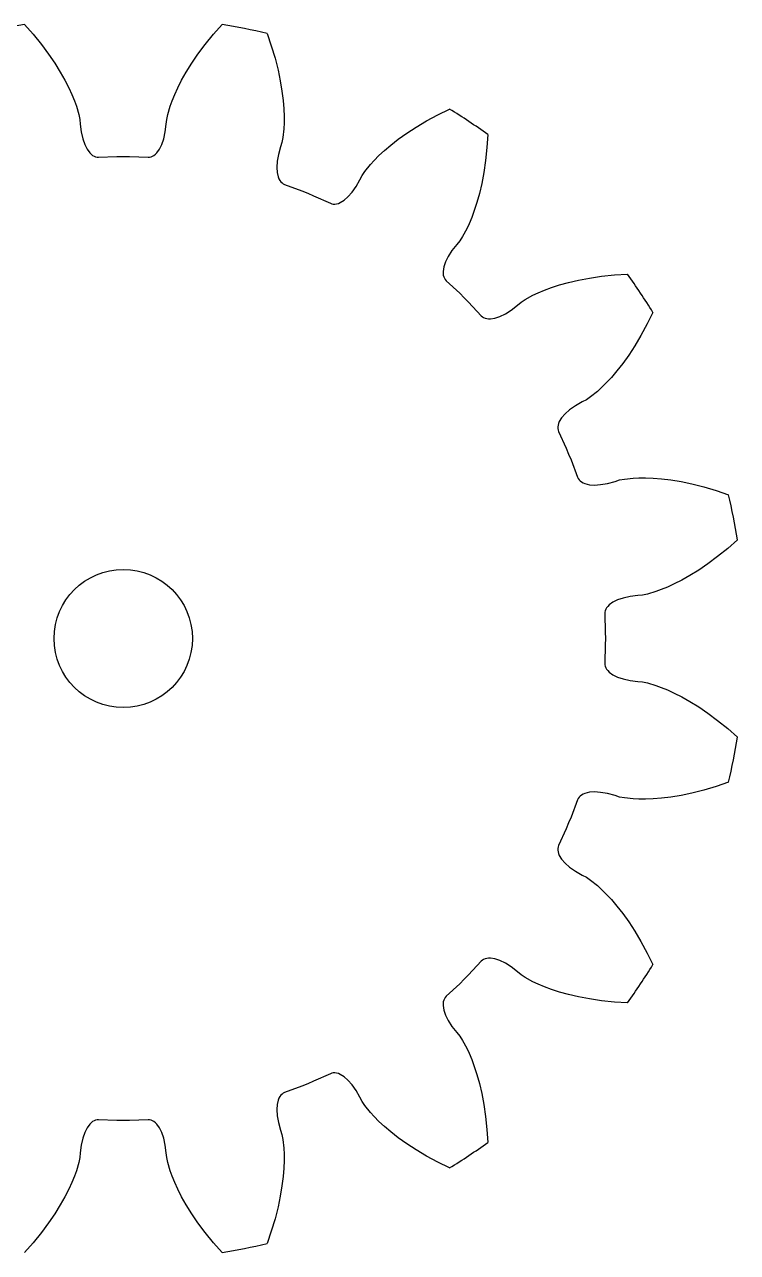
# Model space of a CAD drawing. Extents: x 14.2 to 49.8, y -17.8 to 17.8.
# Drawn here: x 29.14 to 49.77, y -17.77 to 17.77 of the extents above; entities that cross this region are included whole.
import ezdxf

# ---------------------------------------------------------------- set-up
doc = ezdxf.new("R2010")
doc.units = 0

msp = doc.modelspace()

# ---------------------------------------------------------------- linework, layer by layer
msp.add_circle((32, 0), 2)
msp.add_circle((32, 0), 2)
at = {"layer": 'layer0'}
for p, q in [((29.143, 17.772), (29.391, 17.491)), ((29.391, 17.491), (29.629, 17.198)), ((34.371, 17.198), (34.609, 17.491)), ((34.609, 17.491), (34.857, 17.772)), ((36.162, 17.512), (36.283, 17.158)), ((29.629, 17.198), (29.839, 16.916)), ((34.161, 16.916), (34.371, 17.198)), ((36.283, 17.158), (36.391, 16.796)), ((29.839, 16.916), (30.02, 16.65)), ((33.98, 16.65), (34.161, 16.916)), ((36.391, 16.796), (36.477, 16.456)), ((30.02, 16.65), (30.178, 16.396)), ((30.178, 16.396), (30.311, 16.16)), ((33.689, 16.16), (33.822, 16.396)), ((33.822, 16.396), (33.98, 16.65)), ((36.477, 16.456), (36.542, 16.14)), ((30.311, 16.16), (30.422, 15.943)), ((33.578, 15.943), (33.689, 16.16)), ((36.542, 16.14), (36.591, 15.846)), ((30.422, 15.943), (30.513, 15.744)), ((30.513, 15.744), (30.586, 15.567)), ((33.414, 15.567), (33.487, 15.744)), ((33.487, 15.744), (33.578, 15.943)), ((36.591, 15.846), (36.624, 15.576)), ((30.586, 15.567), (30.643, 15.41)), ((30.643, 15.41), (30.714, 15.168)), ((33.286, 15.168), (33.357, 15.41)), ((33.357, 15.41), (33.414, 15.567)), ((36.624, 15.576), (36.643, 15.333)), ((36.643, 15.333), (36.652, 15.115)), ((41.104, 15.161), (41.44, 15.326)), ((30.714, 15.168), (30.744, 15.025)), ((30.744, 15.025), (30.756, 14.888)), ((33.244, 14.888), (33.256, 15.025)), ((33.256, 15.025), (33.286, 15.168)), ((36.652, 15.115), (36.651, 14.923)), ((40.471, 14.801), (40.772, 14.981)), ((40.772, 14.981), (41.104, 15.161)), ((30.756, 14.888), (30.784, 14.663)), ((30.784, 14.663), (30.828, 14.467)), ((33.172, 14.467), (33.216, 14.663)), ((33.216, 14.663), (33.244, 14.888)), ((36.643, 14.756), (36.616, 14.505)), ((36.651, 14.923), (36.643, 14.756)), ((39.958, 14.451), (40.201, 14.625)), ((40.201, 14.625), (40.471, 14.801)), ((42.547, 14.587), (42.523, 14.212)), ((30.828, 14.467), (30.885, 14.3)), ((30.885, 14.3), (30.953, 14.164)), ((33.047, 14.164), (33.115, 14.3)), ((33.115, 14.3), (33.172, 14.467)), ((36.548, 14.231), (36.488, 14.012)), ((36.589, 14.362), (36.548, 14.231)), ((36.616, 14.505), (36.589, 14.362)), ((39.559, 14.126), (39.745, 14.284)), ((39.745, 14.284), (39.958, 14.451)), ((30.953, 14.164), (31.03, 14.059)), ((31.03, 14.059), (31.07, 14.018)), ((31.07, 14.018), (31.112, 13.985)), ((31.112, 13.985), (31.154, 13.96)), ((31.154, 13.96), (31.197, 13.942)), ((31.197, 13.942), (31.24, 13.933)), ((31.24, 13.933), (31.283, 13.932)), ((31.283, 13.932), (31.818, 13.949)), ((31.818, 13.949), (32, 13.95)), ((32, 13.95), (32.182, 13.949)), ((32.182, 13.949), (32.717, 13.932)), ((32.717, 13.932), (32.76, 13.933)), ((32.76, 13.933), (32.803, 13.942)), ((32.803, 13.942), (32.846, 13.96)), ((32.846, 13.96), (32.888, 13.985)), ((32.888, 13.985), (32.93, 14.018)), ((32.93, 14.018), (32.97, 14.059)), ((32.97, 14.059), (33.047, 14.164)), ((36.488, 14.012), (36.454, 13.814)), ((39.264, 13.841), (39.399, 13.977)), ((39.399, 13.977), (39.559, 14.126)), ((42.523, 14.212), (42.484, 13.837)), ((36.454, 13.814), (36.443, 13.638)), ((36.443, 13.638), (36.453, 13.487)), ((38.91, 13.401), (38.992, 13.521)), ((38.992, 13.521), (39.151, 13.718)), ((39.151, 13.718), (39.264, 13.841)), ((42.484, 13.837), (42.433, 13.49)), ((36.453, 13.487), (36.483, 13.36)), ((36.483, 13.36), (36.505, 13.307)), ((36.505, 13.307), (36.531, 13.26)), ((36.531, 13.26), (36.56, 13.221)), ((36.56, 13.221), (36.593, 13.188)), ((36.593, 13.188), (36.63, 13.163)), ((36.63, 13.163), (36.669, 13.145)), ((38.735, 13.082), (38.847, 13.279)), ((38.847, 13.279), (38.91, 13.401)), ((42.373, 13.173), (42.305, 12.883)), ((42.433, 13.49), (42.373, 13.173)), ((36.669, 13.145), (37.17, 12.957)), ((37.17, 12.957), (37.338, 12.888)), ((37.338, 12.888), (37.506, 12.817)), ((37.506, 12.817), (37.994, 12.597)), ((38.502, 12.785), (38.619, 12.917)), ((38.619, 12.917), (38.735, 13.082)), ((42.305, 12.883), (42.233, 12.621)), ((37.994, 12.597), (38.034, 12.582)), ((38.034, 12.582), (38.078, 12.574)), ((38.078, 12.574), (38.124, 12.573)), ((38.124, 12.573), (38.173, 12.58)), ((38.173, 12.58), (38.224, 12.595)), ((38.224, 12.595), (38.277, 12.617)), ((38.277, 12.617), (38.387, 12.685)), ((38.387, 12.685), (38.502, 12.785)), ((42.233, 12.621), (42.158, 12.389)), ((42.082, 12.184), (42.008, 12.008)), ((42.158, 12.389), (42.082, 12.184)), ((41.937, 11.856), (41.816, 11.634)), ((42.008, 12.008), (41.937, 11.856)), ((41.648, 11.407), (41.509, 11.228)), ((41.736, 11.513), (41.648, 11.407)), ((41.816, 11.634), (41.736, 11.513)), ((41.401, 11.058), (41.324, 10.9)), ((41.509, 11.228), (41.401, 11.058)), ((41.275, 10.756), (41.255, 10.627)), ((41.324, 10.9), (41.275, 10.756)), ((41.255, 10.627), (41.255, 10.57)), ((41.255, 10.57), (41.261, 10.517)), ((41.261, 10.517), (41.273, 10.469)), ((41.273, 10.469), (41.291, 10.427)), ((41.291, 10.427), (41.315, 10.39)), ((41.315, 10.39), (41.344, 10.358)), ((41.344, 10.358), (41.734, 9.992)), ((44.883, 10.305), (45.173, 10.373)), ((45.173, 10.373), (45.49, 10.433)), ((45.49, 10.433), (45.837, 10.484)), ((45.837, 10.484), (46.212, 10.523)), ((46.212, 10.523), (46.587, 10.547)), ((41.734, 9.992), (41.864, 9.864)), ((43.856, 9.937), (44.008, 10.008)), ((44.008, 10.008), (44.184, 10.082)), ((44.184, 10.082), (44.389, 10.158)), ((44.389, 10.158), (44.621, 10.233)), ((44.621, 10.233), (44.883, 10.305)), ((41.864, 9.864), (41.992, 9.734)), ((41.992, 9.734), (42.358, 9.344)), ((43.228, 9.509), (43.407, 9.648)), ((43.407, 9.648), (43.513, 9.736)), ((43.513, 9.736), (43.634, 9.816)), ((43.634, 9.816), (43.856, 9.937)), ((42.358, 9.344), (42.39, 9.315)), ((42.39, 9.315), (42.427, 9.291)), ((42.427, 9.291), (42.469, 9.273)), ((42.469, 9.273), (42.517, 9.261)), ((42.517, 9.261), (42.57, 9.255)), ((42.57, 9.255), (42.627, 9.255)), ((42.627, 9.255), (42.756, 9.275)), ((42.756, 9.275), (42.9, 9.324)), ((42.9, 9.324), (43.058, 9.401)), ((43.058, 9.401), (43.228, 9.509)), ((47.326, 9.44), (47.161, 9.104)), ((47.161, 9.104), (46.981, 8.772)), ((46.981, 8.772), (46.801, 8.471)), ((46.625, 8.201), (46.451, 7.958)), ((46.801, 8.471), (46.625, 8.201)), ((46.451, 7.958), (46.284, 7.745)), ((46.126, 7.559), (45.977, 7.399)), ((46.284, 7.745), (46.126, 7.559)), ((45.718, 7.151), (45.521, 6.992)), ((45.841, 7.264), (45.718, 7.151)), ((45.977, 7.399), (45.841, 7.264)), ((45.279, 6.847), (45.082, 6.735)), ((45.401, 6.91), (45.279, 6.847)), ((45.521, 6.992), (45.401, 6.91)), ((44.785, 6.502), (44.685, 6.387)), ((44.917, 6.619), (44.785, 6.502)), ((45.082, 6.735), (44.917, 6.619)), ((44.58, 6.173), (44.573, 6.124)), ((44.573, 6.124), (44.574, 6.078)), ((44.574, 6.078), (44.582, 6.034)), ((44.595, 6.224), (44.58, 6.173)), ((44.617, 6.277), (44.595, 6.224)), ((44.685, 6.387), (44.617, 6.277)), ((44.582, 6.034), (44.597, 5.994)), ((44.597, 5.994), (44.817, 5.506)), ((44.817, 5.506), (44.888, 5.338)), ((44.888, 5.338), (44.957, 5.17)), ((44.957, 5.17), (45.145, 4.669)), ((45.145, 4.669), (45.163, 4.63)), ((45.163, 4.63), (45.188, 4.593)), ((46.505, 4.616), (46.756, 4.643)), ((46.756, 4.643), (46.923, 4.651)), ((46.923, 4.651), (47.115, 4.652)), ((47.115, 4.652), (47.333, 4.643)), ((47.333, 4.643), (47.576, 4.624)), ((47.576, 4.624), (47.846, 4.591)), ((45.188, 4.593), (45.221, 4.56)), ((45.221, 4.56), (45.26, 4.531)), ((45.26, 4.531), (45.307, 4.505)), ((45.307, 4.505), (45.36, 4.483)), ((45.36, 4.483), (45.487, 4.453)), ((45.487, 4.453), (45.638, 4.443)), ((45.638, 4.443), (45.814, 4.454)), ((45.814, 4.454), (46.012, 4.488)), ((46.012, 4.488), (46.231, 4.548)), ((46.231, 4.548), (46.362, 4.589)), ((46.362, 4.589), (46.505, 4.616)), ((47.846, 4.591), (48.14, 4.542)), ((48.14, 4.542), (48.456, 4.477)), ((48.456, 4.477), (48.796, 4.391)), ((48.796, 4.391), (49.158, 4.283)), ((49.158, 4.283), (49.512, 4.162)), ((49.772, 2.857), (49.491, 2.609)), ((49.491, 2.609), (49.198, 2.371)), ((48.916, 2.161), (48.65, 1.98)), ((49.198, 2.371), (48.916, 2.161)), ((48.396, 1.822), (48.16, 1.689)), ((48.65, 1.98), (48.396, 1.822)), ((47.744, 1.487), (47.567, 1.414)), ((47.943, 1.578), (47.744, 1.487)), ((48.16, 1.689), (47.943, 1.578)), ((46.3, 1.115), (46.164, 1.047)), ((46.467, 1.172), (46.3, 1.115)), ((46.663, 1.216), (46.467, 1.172)), ((46.888, 1.244), (46.663, 1.216)), ((47.025, 1.256), (46.888, 1.244)), ((47.168, 1.286), (47.025, 1.256)), ((47.41, 1.357), (47.168, 1.286)), ((47.567, 1.414), (47.41, 1.357)), ((45.933, 0.76), (45.932, 0.717)), ((45.932, 0.717), (45.949, 0.182)), ((45.942, 0.803), (45.933, 0.76)), ((45.96, 0.846), (45.942, 0.803)), ((45.985, 0.888), (45.96, 0.846)), ((46.018, 0.93), (45.985, 0.888)), ((46.059, 0.97), (46.018, 0.93)), ((46.164, 1.047), (46.059, 0.97)), ((45.949, 0.182), (45.95, 0)), ((45.95, 0), (45.949, -0.182)), ((45.949, -0.182), (45.932, -0.717)), ((45.932, -0.717), (45.933, -0.76)), ((45.933, -0.76), (45.942, -0.803)), ((45.942, -0.803), (45.96, -0.846)), ((45.96, -0.846), (45.985, -0.888)), ((45.985, -0.888), (46.018, -0.93)), ((46.018, -0.93), (46.059, -0.97)), ((46.059, -0.97), (46.164, -1.047)), ((46.164, -1.047), (46.3, -1.115)), ((46.3, -1.115), (46.467, -1.172)), ((46.467, -1.172), (46.663, -1.216)), ((46.663, -1.216), (46.888, -1.244)), ((46.888, -1.244), (47.025, -1.256)), ((47.025, -1.256), (47.168, -1.286)), ((47.168, -1.286), (47.41, -1.357)), ((47.41, -1.357), (47.567, -1.414)), ((47.567, -1.414), (47.744, -1.487)), ((47.744, -1.487), (47.943, -1.578)), ((47.943, -1.578), (48.16, -1.689)), ((48.16, -1.689), (48.396, -1.822)), ((48.396, -1.822), (48.65, -1.98)), ((48.65, -1.98), (48.916, -2.161)), ((48.916, -2.161), (49.198, -2.371)), ((49.198, -2.371), (49.491, -2.609)), ((49.491, -2.609), (49.772, -2.857)), ((49.512, -4.162), (49.158, -4.283)), ((45.188, -4.593), (45.163, -4.63)), ((45.221, -4.56), (45.188, -4.593)), ((45.26, -4.531), (45.221, -4.56)), ((45.307, -4.505), (45.26, -4.531)), ((45.36, -4.483), (45.307, -4.505)), ((45.487, -4.453), (45.36, -4.483)), ((45.638, -4.443), (45.487, -4.453)), ((45.814, -4.454), (45.638, -4.443)), ((46.012, -4.488), (45.814, -4.454)), ((46.231, -4.548), (46.012, -4.488)), ((46.362, -4.589), (46.231, -4.548)), ((46.505, -4.616), (46.362, -4.589)), ((46.756, -4.643), (46.505, -4.616)), ((47.846, -4.591), (47.576, -4.624)), ((48.14, -4.542), (47.846, -4.591)), ((48.456, -4.477), (48.14, -4.542)), ((48.796, -4.391), (48.456, -4.477)), ((49.158, -4.283), (48.796, -4.391)), ((45.145, -4.669), (44.957, -5.17)), ((45.163, -4.63), (45.145, -4.669)), ((46.923, -4.651), (46.756, -4.643)), ((47.115, -4.652), (46.923, -4.651)), ((47.333, -4.643), (47.115, -4.652)), ((47.576, -4.624), (47.333, -4.643)), ((44.957, -5.17), (44.888, -5.338)), ((44.817, -5.506), (44.597, -5.994)), ((44.888, -5.338), (44.817, -5.506)), ((44.582, -6.034), (44.574, -6.078)), ((44.597, -5.994), (44.582, -6.034)), ((44.574, -6.078), (44.573, -6.124)), ((44.573, -6.124), (44.58, -6.173)), ((44.58, -6.173), (44.595, -6.224)), ((44.595, -6.224), (44.617, -6.277)), ((44.617, -6.277), (44.685, -6.387)), ((44.685, -6.387), (44.785, -6.502)), ((44.785, -6.502), (44.917, -6.619)), ((44.917, -6.619), (45.082, -6.735)), ((45.082, -6.735), (45.279, -6.847)), ((45.279, -6.847), (45.401, -6.91)), ((45.401, -6.91), (45.521, -6.992)), ((45.521, -6.992), (45.718, -7.151)), ((45.718, -7.151), (45.841, -7.264)), ((45.841, -7.264), (45.977, -7.399)), ((45.977, -7.399), (46.126, -7.559)), ((46.126, -7.559), (46.284, -7.745)), ((46.284, -7.745), (46.451, -7.958)), ((46.451, -7.958), (46.625, -8.201)), ((46.625, -8.201), (46.801, -8.471)), ((46.801, -8.471), (46.981, -8.772)), ((46.981, -8.772), (47.161, -9.104)), ((47.161, -9.104), (47.326, -9.44)), ((42.358, -9.344), (41.992, -9.734)), ((42.39, -9.315), (42.358, -9.344)), ((42.427, -9.291), (42.39, -9.315)), ((42.469, -9.273), (42.427, -9.291)), ((42.517, -9.261), (42.469, -9.273)), ((42.57, -9.255), (42.517, -9.261)), ((42.627, -9.255), (42.57, -9.255)), ((42.756, -9.275), (42.627, -9.255)), ((42.9, -9.324), (42.756, -9.275)), ((43.058, -9.401), (42.9, -9.324)), ((43.228, -9.509), (43.058, -9.401)), ((43.407, -9.648), (43.228, -9.509)), ((41.864, -9.864), (41.734, -9.992)), ((41.992, -9.734), (41.864, -9.864)), ((43.513, -9.736), (43.407, -9.648)), ((43.634, -9.816), (43.513, -9.736)), ((43.856, -9.937), (43.634, -9.816)), ((44.008, -10.008), (43.856, -9.937)), ((41.734, -9.992), (41.344, -10.358)), ((44.184, -10.082), (44.008, -10.008)), ((44.389, -10.158), (44.184, -10.082)), ((44.621, -10.233), (44.389, -10.158)), ((44.883, -10.305), (44.621, -10.233)), ((45.173, -10.373), (44.883, -10.305)), ((41.261, -10.517), (41.255, -10.57)), ((41.255, -10.57), (41.255, -10.627)), ((41.255, -10.627), (41.275, -10.756)), ((41.273, -10.469), (41.261, -10.517)), ((41.291, -10.427), (41.273, -10.469)), ((41.315, -10.39), (41.291, -10.427)), ((41.344, -10.358), (41.315, -10.39)), ((45.49, -10.433), (45.173, -10.373)), ((45.837, -10.484), (45.49, -10.433)), ((46.212, -10.523), (45.837, -10.484)), ((46.587, -10.547), (46.212, -10.523)), ((41.275, -10.756), (41.324, -10.9)), ((41.324, -10.9), (41.401, -11.058)), ((41.401, -11.058), (41.509, -11.228)), ((41.509, -11.228), (41.648, -11.407)), ((41.648, -11.407), (41.736, -11.513)), ((41.736, -11.513), (41.816, -11.634)), ((41.816, -11.634), (41.937, -11.856)), ((41.937, -11.856), (42.008, -12.008)), ((42.008, -12.008), (42.082, -12.184)), ((42.082, -12.184), (42.158, -12.389)), ((42.158, -12.389), (42.233, -12.621)), ((37.994, -12.597), (37.506, -12.817)), ((38.034, -12.582), (37.994, -12.597)), ((38.078, -12.574), (38.034, -12.582)), ((38.124, -12.573), (38.078, -12.574)), ((38.173, -12.58), (38.124, -12.573)), ((38.224, -12.595), (38.173, -12.58)), ((38.277, -12.617), (38.224, -12.595)), ((38.387, -12.685), (38.277, -12.617)), ((38.502, -12.785), (38.387, -12.685)), ((38.619, -12.917), (38.502, -12.785)), ((42.233, -12.621), (42.305, -12.883)), ((36.669, -13.145), (36.63, -13.163)), ((37.17, -12.957), (36.669, -13.145)), ((37.338, -12.888), (37.17, -12.957)), ((37.506, -12.817), (37.338, -12.888)), ((38.735, -13.082), (38.619, -12.917)), ((38.847, -13.279), (38.735, -13.082)), ((42.305, -12.883), (42.373, -13.173)), ((36.453, -13.487), (36.443, -13.638)), ((36.483, -13.36), (36.453, -13.487)), ((36.505, -13.307), (36.483, -13.36)), ((36.531, -13.26), (36.505, -13.307)), ((36.56, -13.221), (36.531, -13.26)), ((36.593, -13.188), (36.56, -13.221)), ((36.63, -13.163), (36.593, -13.188)), ((38.91, -13.401), (38.847, -13.279)), ((38.992, -13.521), (38.91, -13.401)), ((42.373, -13.173), (42.433, -13.49)), ((42.433, -13.49), (42.484, -13.837)), ((36.443, -13.638), (36.454, -13.814)), ((36.454, -13.814), (36.488, -14.012)), ((39.151, -13.718), (38.992, -13.521)), ((39.264, -13.841), (39.151, -13.718)), ((39.399, -13.977), (39.264, -13.841)), ((42.484, -13.837), (42.523, -14.212)), ((30.953, -14.164), (30.885, -14.3)), ((31.03, -14.059), (30.953, -14.164)), ((31.07, -14.018), (31.03, -14.059)), ((31.112, -13.985), (31.07, -14.018)), ((31.154, -13.96), (31.112, -13.985)), ((31.197, -13.942), (31.154, -13.96)), ((31.24, -13.933), (31.197, -13.942)), ((31.283, -13.932), (31.24, -13.933)), ((31.818, -13.949), (31.283, -13.932)), ((32, -13.95), (31.818, -13.949)), ((32.182, -13.949), (32, -13.95)), ((32.717, -13.932), (32.182, -13.949)), ((32.76, -13.933), (32.717, -13.932)), ((32.803, -13.942), (32.76, -13.933)), ((32.846, -13.96), (32.803, -13.942)), ((32.888, -13.985), (32.846, -13.96)), ((32.93, -14.018), (32.888, -13.985)), ((32.97, -14.059), (32.93, -14.018)), ((33.047, -14.164), (32.97, -14.059)), ((33.115, -14.3), (33.047, -14.164)), ((36.488, -14.012), (36.548, -14.231)), ((39.559, -14.126), (39.399, -13.977)), ((39.745, -14.284), (39.559, -14.126)), ((42.523, -14.212), (42.547, -14.587)), ((30.828, -14.467), (30.784, -14.663)), ((30.885, -14.3), (30.828, -14.467)), ((33.172, -14.467), (33.115, -14.3)), ((33.216, -14.663), (33.172, -14.467)), ((36.548, -14.231), (36.589, -14.362)), ((36.589, -14.362), (36.616, -14.505)), ((36.616, -14.505), (36.643, -14.756)), ((39.958, -14.451), (39.745, -14.284)), ((40.201, -14.625), (39.958, -14.451)), ((30.756, -14.888), (30.744, -15.025)), ((30.784, -14.663), (30.756, -14.888)), ((33.244, -14.888), (33.216, -14.663)), ((33.256, -15.025), (33.244, -14.888)), ((36.643, -14.756), (36.651, -14.923)), ((36.651, -14.923), (36.652, -15.115)), ((40.471, -14.801), (40.201, -14.625)), ((40.772, -14.981), (40.471, -14.801)), ((30.714, -15.168), (30.643, -15.41)), ((30.744, -15.025), (30.714, -15.168)), ((33.286, -15.168), (33.256, -15.025)), ((33.357, -15.41), (33.286, -15.168)), ((36.652, -15.115), (36.643, -15.333)), ((41.104, -15.161), (40.772, -14.981)), ((41.44, -15.326), (41.104, -15.161)), ((30.586, -15.567), (30.513, -15.744)), ((30.643, -15.41), (30.586, -15.567)), ((33.414, -15.567), (33.357, -15.41)), ((33.487, -15.744), (33.414, -15.567)), ((36.624, -15.576), (36.591, -15.846)), ((36.643, -15.333), (36.624, -15.576)), ((30.422, -15.943), (30.311, -16.16)), ((30.513, -15.744), (30.422, -15.943)), ((33.578, -15.943), (33.487, -15.744)), ((33.689, -16.16), (33.578, -15.943)), ((36.591, -15.846), (36.542, -16.14)), ((30.311, -16.16), (30.178, -16.396)), ((33.822, -16.396), (33.689, -16.16)), ((36.542, -16.14), (36.477, -16.456)), ((30.02, -16.65), (29.839, -16.916)), ((30.178, -16.396), (30.02, -16.65)), ((33.98, -16.65), (33.822, -16.396)), ((34.161, -16.916), (33.98, -16.65)), ((36.477, -16.456), (36.391, -16.796)), ((29.839, -16.916), (29.629, -17.198)), ((34.371, -17.198), (34.161, -16.916)), ((36.391, -16.796), (36.283, -17.158)), ((29.629, -17.198), (29.391, -17.491)), ((34.609, -17.491), (34.371, -17.198)), ((36.283, -17.158), (36.162, -17.512)), ((29.391, -17.491), (29.143, -17.772)), ((34.857, -17.772), (34.609, -17.491))]:
    msp.add_line(p, q, dxfattribs=at)
for start, end in [(99.1319, 103.3681), (76.6319, 80.8681), (54.1319, 58.3681), (31.6319, 35.8681), (9.1319, 13.3681), (346.6319, 350.8681), (324.1319, 328.3681), (301.6319, 305.8681), (279.1319, 283.3681)]:
    msp.add_arc((32, 0), 18, start, end, dxfattribs=at)
at = {"layer": 'layer1'}
for p, q in [((29.143, 17.772), (29.391, 17.491)), ((29.391, 17.491), (29.629, 17.198)), ((34.371, 17.198), (34.609, 17.491)), ((34.609, 17.491), (34.857, 17.772)), ((36.162, 17.512), (36.283, 17.158)), ((29.629, 17.198), (29.839, 16.916)), ((34.161, 16.916), (34.371, 17.198)), ((36.283, 17.158), (36.391, 16.796)), ((29.839, 16.916), (30.02, 16.65)), ((33.98, 16.65), (34.161, 16.916)), ((36.391, 16.796), (36.477, 16.456)), ((30.02, 16.65), (30.178, 16.396)), ((30.178, 16.396), (30.311, 16.16)), ((33.689, 16.16), (33.822, 16.396)), ((33.822, 16.396), (33.98, 16.65)), ((36.477, 16.456), (36.542, 16.14)), ((30.311, 16.16), (30.422, 15.943)), ((33.578, 15.943), (33.689, 16.16)), ((36.542, 16.14), (36.591, 15.846)), ((30.422, 15.943), (30.513, 15.744)), ((30.513, 15.744), (30.586, 15.567)), ((33.414, 15.567), (33.487, 15.744)), ((33.487, 15.744), (33.578, 15.943)), ((36.591, 15.846), (36.624, 15.576)), ((30.586, 15.567), (30.643, 15.41)), ((30.643, 15.41), (30.714, 15.168)), ((33.286, 15.168), (33.357, 15.41)), ((33.357, 15.41), (33.414, 15.567)), ((36.624, 15.576), (36.643, 15.333)), ((36.643, 15.333), (36.652, 15.115)), ((41.104, 15.161), (41.44, 15.326)), ((30.714, 15.168), (30.744, 15.025)), ((30.744, 15.025), (30.756, 14.888)), ((33.244, 14.888), (33.256, 15.025)), ((33.256, 15.025), (33.286, 15.168)), ((36.652, 15.115), (36.651, 14.923)), ((40.471, 14.801), (40.772, 14.981)), ((40.772, 14.981), (41.104, 15.161)), ((30.756, 14.888), (30.784, 14.663)), ((30.784, 14.663), (30.828, 14.467)), ((33.172, 14.467), (33.216, 14.663)), ((33.216, 14.663), (33.244, 14.888)), ((36.643, 14.756), (36.616, 14.505)), ((36.651, 14.923), (36.643, 14.756)), ((39.958, 14.451), (40.201, 14.625)), ((40.201, 14.625), (40.471, 14.801)), ((42.547, 14.587), (42.523, 14.212)), ((30.828, 14.467), (30.885, 14.3)), ((30.885, 14.3), (30.953, 14.164)), ((33.047, 14.164), (33.115, 14.3)), ((33.115, 14.3), (33.172, 14.467)), ((36.548, 14.231), (36.488, 14.012)), ((36.589, 14.362), (36.548, 14.231)), ((36.616, 14.505), (36.589, 14.362)), ((39.559, 14.126), (39.745, 14.284)), ((39.745, 14.284), (39.958, 14.451)), ((30.953, 14.164), (31.03, 14.059)), ((31.03, 14.059), (31.07, 14.018)), ((31.07, 14.018), (31.112, 13.985)), ((31.112, 13.985), (31.154, 13.96)), ((31.154, 13.96), (31.197, 13.942)), ((31.197, 13.942), (31.24, 13.933)), ((31.24, 13.933), (31.283, 13.932)), ((31.283, 13.932), (31.818, 13.949)), ((31.818, 13.949), (32, 13.95)), ((32, 13.95), (32.182, 13.949)), ((32.182, 13.949), (32.717, 13.932)), ((32.717, 13.932), (32.76, 13.933)), ((32.76, 13.933), (32.803, 13.942)), ((32.803, 13.942), (32.846, 13.96)), ((32.846, 13.96), (32.888, 13.985)), ((32.888, 13.985), (32.93, 14.018)), ((32.93, 14.018), (32.97, 14.059)), ((32.97, 14.059), (33.047, 14.164)), ((36.488, 14.012), (36.454, 13.814)), ((39.264, 13.841), (39.399, 13.977)), ((39.399, 13.977), (39.559, 14.126)), ((42.523, 14.212), (42.484, 13.837)), ((36.454, 13.814), (36.443, 13.638)), ((36.443, 13.638), (36.453, 13.487)), ((38.91, 13.401), (38.992, 13.521)), ((38.992, 13.521), (39.151, 13.718)), ((39.151, 13.718), (39.264, 13.841)), ((42.484, 13.837), (42.433, 13.49)), ((36.453, 13.487), (36.483, 13.36)), ((36.483, 13.36), (36.505, 13.307)), ((36.505, 13.307), (36.531, 13.26)), ((36.531, 13.26), (36.56, 13.221)), ((36.56, 13.221), (36.593, 13.188)), ((36.593, 13.188), (36.63, 13.163)), ((36.63, 13.163), (36.669, 13.145)), ((38.735, 13.082), (38.847, 13.279)), ((38.847, 13.279), (38.91, 13.401)), ((42.373, 13.173), (42.305, 12.883)), ((42.433, 13.49), (42.373, 13.173)), ((36.669, 13.145), (37.17, 12.957)), ((37.17, 12.957), (37.338, 12.888)), ((37.338, 12.888), (37.506, 12.817)), ((37.506, 12.817), (37.994, 12.597)), ((38.502, 12.785), (38.619, 12.917)), ((38.619, 12.917), (38.735, 13.082)), ((42.305, 12.883), (42.233, 12.621)), ((37.994, 12.597), (38.034, 12.582)), ((38.034, 12.582), (38.078, 12.574)), ((38.078, 12.574), (38.124, 12.573)), ((38.124, 12.573), (38.173, 12.58)), ((38.173, 12.58), (38.224, 12.595)), ((38.224, 12.595), (38.277, 12.617)), ((38.277, 12.617), (38.387, 12.685)), ((38.387, 12.685), (38.502, 12.785)), ((42.233, 12.621), (42.158, 12.389)), ((42.082, 12.184), (42.008, 12.008)), ((42.158, 12.389), (42.082, 12.184)), ((41.937, 11.856), (41.816, 11.634)), ((42.008, 12.008), (41.937, 11.856)), ((41.648, 11.407), (41.509, 11.228)), ((41.736, 11.513), (41.648, 11.407)), ((41.816, 11.634), (41.736, 11.513)), ((41.401, 11.058), (41.324, 10.9)), ((41.509, 11.228), (41.401, 11.058)), ((41.275, 10.756), (41.255, 10.627)), ((41.324, 10.9), (41.275, 10.756)), ((41.255, 10.627), (41.255, 10.57)), ((41.255, 10.57), (41.261, 10.517)), ((41.261, 10.517), (41.273, 10.469)), ((41.273, 10.469), (41.291, 10.427)), ((41.291, 10.427), (41.315, 10.39)), ((41.315, 10.39), (41.344, 10.358)), ((41.344, 10.358), (41.734, 9.992)), ((44.883, 10.305), (45.173, 10.373)), ((45.173, 10.373), (45.49, 10.433)), ((45.49, 10.433), (45.837, 10.484)), ((45.837, 10.484), (46.212, 10.523)), ((46.212, 10.523), (46.587, 10.547)), ((41.734, 9.992), (41.864, 9.864)), ((43.856, 9.937), (44.008, 10.008)), ((44.008, 10.008), (44.184, 10.082)), ((44.184, 10.082), (44.389, 10.158)), ((44.389, 10.158), (44.621, 10.233)), ((44.621, 10.233), (44.883, 10.305)), ((41.864, 9.864), (41.992, 9.734)), ((41.992, 9.734), (42.358, 9.344)), ((43.228, 9.509), (43.407, 9.648)), ((43.407, 9.648), (43.513, 9.736)), ((43.513, 9.736), (43.634, 9.816)), ((43.634, 9.816), (43.856, 9.937)), ((42.358, 9.344), (42.39, 9.315)), ((42.39, 9.315), (42.427, 9.291)), ((42.427, 9.291), (42.469, 9.273)), ((42.469, 9.273), (42.517, 9.261)), ((42.517, 9.261), (42.57, 9.255)), ((42.57, 9.255), (42.627, 9.255)), ((42.627, 9.255), (42.756, 9.275)), ((42.756, 9.275), (42.9, 9.324)), ((42.9, 9.324), (43.058, 9.401)), ((43.058, 9.401), (43.228, 9.509)), ((47.326, 9.44), (47.161, 9.104)), ((47.161, 9.104), (46.981, 8.772)), ((46.981, 8.772), (46.801, 8.471)), ((46.625, 8.201), (46.451, 7.958)), ((46.801, 8.471), (46.625, 8.201)), ((46.451, 7.958), (46.284, 7.745)), ((46.126, 7.559), (45.977, 7.399)), ((46.284, 7.745), (46.126, 7.559)), ((45.718, 7.151), (45.521, 6.992)), ((45.841, 7.264), (45.718, 7.151)), ((45.977, 7.399), (45.841, 7.264)), ((45.279, 6.847), (45.082, 6.735)), ((45.401, 6.91), (45.279, 6.847)), ((45.521, 6.992), (45.401, 6.91)), ((44.785, 6.502), (44.685, 6.387)), ((44.917, 6.619), (44.785, 6.502)), ((45.082, 6.735), (44.917, 6.619)), ((44.58, 6.173), (44.573, 6.124)), ((44.573, 6.124), (44.574, 6.078)), ((44.574, 6.078), (44.582, 6.034)), ((44.595, 6.224), (44.58, 6.173)), ((44.617, 6.277), (44.595, 6.224)), ((44.685, 6.387), (44.617, 6.277)), ((44.582, 6.034), (44.597, 5.994)), ((44.597, 5.994), (44.817, 5.506)), ((44.817, 5.506), (44.888, 5.338)), ((44.888, 5.338), (44.957, 5.17)), ((44.957, 5.17), (45.145, 4.669)), ((45.145, 4.669), (45.163, 4.63)), ((45.163, 4.63), (45.188, 4.593)), ((46.505, 4.616), (46.756, 4.643)), ((46.756, 4.643), (46.923, 4.651)), ((46.923, 4.651), (47.115, 4.652)), ((47.115, 4.652), (47.333, 4.643)), ((47.333, 4.643), (47.576, 4.624)), ((47.576, 4.624), (47.846, 4.591)), ((45.188, 4.593), (45.221, 4.56)), ((45.221, 4.56), (45.26, 4.531)), ((45.26, 4.531), (45.307, 4.505)), ((45.307, 4.505), (45.36, 4.483)), ((45.36, 4.483), (45.487, 4.453)), ((45.487, 4.453), (45.638, 4.443)), ((45.638, 4.443), (45.814, 4.454)), ((45.814, 4.454), (46.012, 4.488)), ((46.012, 4.488), (46.231, 4.548)), ((46.231, 4.548), (46.362, 4.589)), ((46.362, 4.589), (46.505, 4.616)), ((47.846, 4.591), (48.14, 4.542)), ((48.14, 4.542), (48.456, 4.477)), ((48.456, 4.477), (48.796, 4.391)), ((48.796, 4.391), (49.158, 4.283)), ((49.158, 4.283), (49.512, 4.162)), ((49.772, 2.857), (49.491, 2.609)), ((49.491, 2.609), (49.198, 2.371)), ((48.916, 2.161), (48.65, 1.98)), ((49.198, 2.371), (48.916, 2.161)), ((48.396, 1.822), (48.16, 1.689)), ((48.65, 1.98), (48.396, 1.822)), ((47.744, 1.487), (47.567, 1.414)), ((47.943, 1.578), (47.744, 1.487)), ((48.16, 1.689), (47.943, 1.578)), ((46.3, 1.115), (46.164, 1.047)), ((46.467, 1.172), (46.3, 1.115)), ((46.663, 1.216), (46.467, 1.172)), ((46.888, 1.244), (46.663, 1.216)), ((47.025, 1.256), (46.888, 1.244)), ((47.168, 1.286), (47.025, 1.256)), ((47.41, 1.357), (47.168, 1.286)), ((47.567, 1.414), (47.41, 1.357)), ((45.933, 0.76), (45.932, 0.717)), ((45.932, 0.717), (45.949, 0.182)), ((45.942, 0.803), (45.933, 0.76)), ((45.96, 0.846), (45.942, 0.803)), ((45.985, 0.888), (45.96, 0.846)), ((46.018, 0.93), (45.985, 0.888)), ((46.059, 0.97), (46.018, 0.93)), ((46.164, 1.047), (46.059, 0.97)), ((45.949, 0.182), (45.95, 0)), ((45.95, 0), (45.949, -0.182)), ((45.949, -0.182), (45.932, -0.717)), ((45.932, -0.717), (45.933, -0.76)), ((45.933, -0.76), (45.942, -0.803)), ((45.942, -0.803), (45.96, -0.846)), ((45.96, -0.846), (45.985, -0.888)), ((45.985, -0.888), (46.018, -0.93)), ((46.018, -0.93), (46.059, -0.97)), ((46.059, -0.97), (46.164, -1.047)), ((46.164, -1.047), (46.3, -1.115)), ((46.3, -1.115), (46.467, -1.172)), ((46.467, -1.172), (46.663, -1.216)), ((46.663, -1.216), (46.888, -1.244)), ((46.888, -1.244), (47.025, -1.256)), ((47.025, -1.256), (47.168, -1.286)), ((47.168, -1.286), (47.41, -1.357)), ((47.41, -1.357), (47.567, -1.414)), ((47.567, -1.414), (47.744, -1.487)), ((47.744, -1.487), (47.943, -1.578)), ((47.943, -1.578), (48.16, -1.689)), ((48.16, -1.689), (48.396, -1.822)), ((48.396, -1.822), (48.65, -1.98)), ((48.65, -1.98), (48.916, -2.161)), ((48.916, -2.161), (49.198, -2.371)), ((49.198, -2.371), (49.491, -2.609)), ((49.491, -2.609), (49.772, -2.857)), ((49.512, -4.162), (49.158, -4.283)), ((45.188, -4.593), (45.163, -4.63)), ((45.221, -4.56), (45.188, -4.593)), ((45.26, -4.531), (45.221, -4.56)), ((45.307, -4.505), (45.26, -4.531)), ((45.36, -4.483), (45.307, -4.505)), ((45.487, -4.453), (45.36, -4.483)), ((45.638, -4.443), (45.487, -4.453)), ((45.814, -4.454), (45.638, -4.443)), ((46.012, -4.488), (45.814, -4.454)), ((46.231, -4.548), (46.012, -4.488)), ((46.362, -4.589), (46.231, -4.548)), ((46.505, -4.616), (46.362, -4.589)), ((46.756, -4.643), (46.505, -4.616)), ((47.846, -4.591), (47.576, -4.624)), ((48.14, -4.542), (47.846, -4.591)), ((48.456, -4.477), (48.14, -4.542)), ((48.796, -4.391), (48.456, -4.477)), ((49.158, -4.283), (48.796, -4.391)), ((45.145, -4.669), (44.957, -5.17)), ((45.163, -4.63), (45.145, -4.669)), ((46.923, -4.651), (46.756, -4.643)), ((47.115, -4.652), (46.923, -4.651)), ((47.333, -4.643), (47.115, -4.652)), ((47.576, -4.624), (47.333, -4.643)), ((44.957, -5.17), (44.888, -5.338)), ((44.817, -5.506), (44.597, -5.994)), ((44.888, -5.338), (44.817, -5.506)), ((44.582, -6.034), (44.574, -6.078)), ((44.597, -5.994), (44.582, -6.034)), ((44.574, -6.078), (44.573, -6.124)), ((44.573, -6.124), (44.58, -6.173)), ((44.58, -6.173), (44.595, -6.224)), ((44.595, -6.224), (44.617, -6.277)), ((44.617, -6.277), (44.685, -6.387)), ((44.685, -6.387), (44.785, -6.502)), ((44.785, -6.502), (44.917, -6.619)), ((44.917, -6.619), (45.082, -6.735)), ((45.082, -6.735), (45.279, -6.847)), ((45.279, -6.847), (45.401, -6.91)), ((45.401, -6.91), (45.521, -6.992)), ((45.521, -6.992), (45.718, -7.151)), ((45.718, -7.151), (45.841, -7.264)), ((45.841, -7.264), (45.977, -7.399)), ((45.977, -7.399), (46.126, -7.559)), ((46.126, -7.559), (46.284, -7.745)), ((46.284, -7.745), (46.451, -7.958)), ((46.451, -7.958), (46.625, -8.201)), ((46.625, -8.201), (46.801, -8.471)), ((46.801, -8.471), (46.981, -8.772)), ((46.981, -8.772), (47.161, -9.104)), ((47.161, -9.104), (47.326, -9.44)), ((42.358, -9.344), (41.992, -9.734)), ((42.39, -9.315), (42.358, -9.344)), ((42.427, -9.291), (42.39, -9.315)), ((42.469, -9.273), (42.427, -9.291)), ((42.517, -9.261), (42.469, -9.273)), ((42.57, -9.255), (42.517, -9.261)), ((42.627, -9.255), (42.57, -9.255)), ((42.756, -9.275), (42.627, -9.255)), ((42.9, -9.324), (42.756, -9.275)), ((43.058, -9.401), (42.9, -9.324)), ((43.228, -9.509), (43.058, -9.401)), ((43.407, -9.648), (43.228, -9.509)), ((41.864, -9.864), (41.734, -9.992)), ((41.992, -9.734), (41.864, -9.864)), ((43.513, -9.736), (43.407, -9.648)), ((43.634, -9.816), (43.513, -9.736)), ((43.856, -9.937), (43.634, -9.816)), ((44.008, -10.008), (43.856, -9.937)), ((41.734, -9.992), (41.344, -10.358)), ((44.184, -10.082), (44.008, -10.008)), ((44.389, -10.158), (44.184, -10.082)), ((44.621, -10.233), (44.389, -10.158)), ((44.883, -10.305), (44.621, -10.233)), ((45.173, -10.373), (44.883, -10.305)), ((41.261, -10.517), (41.255, -10.57)), ((41.255, -10.57), (41.255, -10.627)), ((41.255, -10.627), (41.275, -10.756)), ((41.273, -10.469), (41.261, -10.517)), ((41.291, -10.427), (41.273, -10.469)), ((41.315, -10.39), (41.291, -10.427)), ((41.344, -10.358), (41.315, -10.39)), ((45.49, -10.433), (45.173, -10.373)), ((45.837, -10.484), (45.49, -10.433)), ((46.212, -10.523), (45.837, -10.484)), ((46.587, -10.547), (46.212, -10.523)), ((41.275, -10.756), (41.324, -10.9)), ((41.324, -10.9), (41.401, -11.058)), ((41.401, -11.058), (41.509, -11.228)), ((41.509, -11.228), (41.648, -11.407)), ((41.648, -11.407), (41.736, -11.513)), ((41.736, -11.513), (41.816, -11.634)), ((41.816, -11.634), (41.937, -11.856)), ((41.937, -11.856), (42.008, -12.008)), ((42.008, -12.008), (42.082, -12.184)), ((42.082, -12.184), (42.158, -12.389)), ((42.158, -12.389), (42.233, -12.621)), ((37.994, -12.597), (37.506, -12.817)), ((38.034, -12.582), (37.994, -12.597)), ((38.078, -12.574), (38.034, -12.582)), ((38.124, -12.573), (38.078, -12.574)), ((38.173, -12.58), (38.124, -12.573)), ((38.224, -12.595), (38.173, -12.58)), ((38.277, -12.617), (38.224, -12.595)), ((38.387, -12.685), (38.277, -12.617)), ((38.502, -12.785), (38.387, -12.685)), ((38.619, -12.917), (38.502, -12.785)), ((42.233, -12.621), (42.305, -12.883)), ((36.669, -13.145), (36.63, -13.163)), ((37.17, -12.957), (36.669, -13.145)), ((37.338, -12.888), (37.17, -12.957)), ((37.506, -12.817), (37.338, -12.888)), ((38.735, -13.082), (38.619, -12.917)), ((38.847, -13.279), (38.735, -13.082)), ((42.305, -12.883), (42.373, -13.173)), ((36.453, -13.487), (36.443, -13.638)), ((36.483, -13.36), (36.453, -13.487)), ((36.505, -13.307), (36.483, -13.36)), ((36.531, -13.26), (36.505, -13.307)), ((36.56, -13.221), (36.531, -13.26)), ((36.593, -13.188), (36.56, -13.221)), ((36.63, -13.163), (36.593, -13.188)), ((38.91, -13.401), (38.847, -13.279)), ((38.992, -13.521), (38.91, -13.401)), ((42.373, -13.173), (42.433, -13.49)), ((42.433, -13.49), (42.484, -13.837)), ((36.443, -13.638), (36.454, -13.814)), ((36.454, -13.814), (36.488, -14.012)), ((39.151, -13.718), (38.992, -13.521)), ((39.264, -13.841), (39.151, -13.718)), ((39.399, -13.977), (39.264, -13.841)), ((42.484, -13.837), (42.523, -14.212)), ((30.953, -14.164), (30.885, -14.3)), ((31.03, -14.059), (30.953, -14.164)), ((31.07, -14.018), (31.03, -14.059)), ((31.112, -13.985), (31.07, -14.018)), ((31.154, -13.96), (31.112, -13.985)), ((31.197, -13.942), (31.154, -13.96)), ((31.24, -13.933), (31.197, -13.942)), ((31.283, -13.932), (31.24, -13.933)), ((31.818, -13.949), (31.283, -13.932)), ((32, -13.95), (31.818, -13.949)), ((32.182, -13.949), (32, -13.95)), ((32.717, -13.932), (32.182, -13.949)), ((32.76, -13.933), (32.717, -13.932)), ((32.803, -13.942), (32.76, -13.933)), ((32.846, -13.96), (32.803, -13.942)), ((32.888, -13.985), (32.846, -13.96)), ((32.93, -14.018), (32.888, -13.985)), ((32.97, -14.059), (32.93, -14.018)), ((33.047, -14.164), (32.97, -14.059)), ((33.115, -14.3), (33.047, -14.164)), ((36.488, -14.012), (36.548, -14.231)), ((39.559, -14.126), (39.399, -13.977)), ((39.745, -14.284), (39.559, -14.126)), ((42.523, -14.212), (42.547, -14.587)), ((30.828, -14.467), (30.784, -14.663)), ((30.885, -14.3), (30.828, -14.467)), ((33.172, -14.467), (33.115, -14.3)), ((33.216, -14.663), (33.172, -14.467)), ((36.548, -14.231), (36.589, -14.362)), ((36.589, -14.362), (36.616, -14.505)), ((36.616, -14.505), (36.643, -14.756)), ((39.958, -14.451), (39.745, -14.284)), ((40.201, -14.625), (39.958, -14.451)), ((30.756, -14.888), (30.744, -15.025)), ((30.784, -14.663), (30.756, -14.888)), ((33.244, -14.888), (33.216, -14.663)), ((33.256, -15.025), (33.244, -14.888)), ((36.643, -14.756), (36.651, -14.923)), ((36.651, -14.923), (36.652, -15.115)), ((40.471, -14.801), (40.201, -14.625)), ((40.772, -14.981), (40.471, -14.801)), ((30.714, -15.168), (30.643, -15.41)), ((30.744, -15.025), (30.714, -15.168)), ((33.286, -15.168), (33.256, -15.025)), ((33.357, -15.41), (33.286, -15.168)), ((36.652, -15.115), (36.643, -15.333)), ((41.104, -15.161), (40.772, -14.981)), ((41.44, -15.326), (41.104, -15.161)), ((30.586, -15.567), (30.513, -15.744)), ((30.643, -15.41), (30.586, -15.567)), ((33.414, -15.567), (33.357, -15.41)), ((33.487, -15.744), (33.414, -15.567)), ((36.624, -15.576), (36.591, -15.846)), ((36.643, -15.333), (36.624, -15.576)), ((30.422, -15.943), (30.311, -16.16)), ((30.513, -15.744), (30.422, -15.943)), ((33.578, -15.943), (33.487, -15.744)), ((33.689, -16.16), (33.578, -15.943)), ((36.591, -15.846), (36.542, -16.14)), ((30.311, -16.16), (30.178, -16.396)), ((33.822, -16.396), (33.689, -16.16)), ((36.542, -16.14), (36.477, -16.456)), ((30.02, -16.65), (29.839, -16.916)), ((30.178, -16.396), (30.02, -16.65)), ((33.98, -16.65), (33.822, -16.396)), ((34.161, -16.916), (33.98, -16.65)), ((36.477, -16.456), (36.391, -16.796)), ((29.839, -16.916), (29.629, -17.198)), ((34.371, -17.198), (34.161, -16.916)), ((36.391, -16.796), (36.283, -17.158)), ((29.629, -17.198), (29.391, -17.491)), ((34.609, -17.491), (34.371, -17.198)), ((36.283, -17.158), (36.162, -17.512)), ((29.391, -17.491), (29.143, -17.772)), ((34.857, -17.772), (34.609, -17.491))]:
    msp.add_line(p, q, dxfattribs=at)
for start, end in [(99.1319, 103.3681), (76.6319, 80.8681), (54.1319, 58.3681), (31.6319, 35.8681), (9.1319, 13.3681), (346.6319, 350.8681), (324.1319, 328.3681), (301.6319, 305.8681), (279.1319, 283.3681)]:
    msp.add_arc((32, 0), 18, start, end, dxfattribs=at)

doc.saveas('drawing.dxf')
